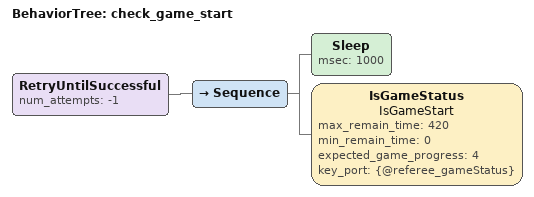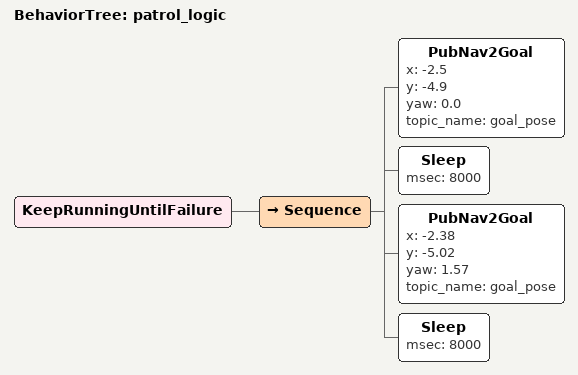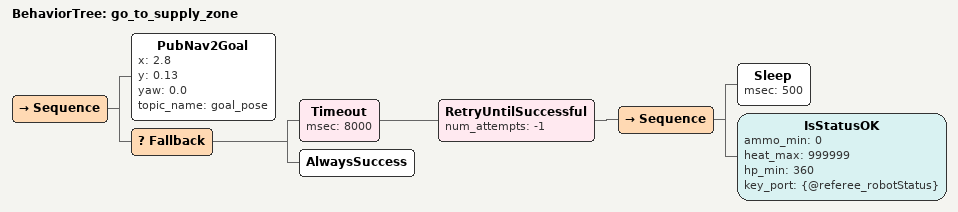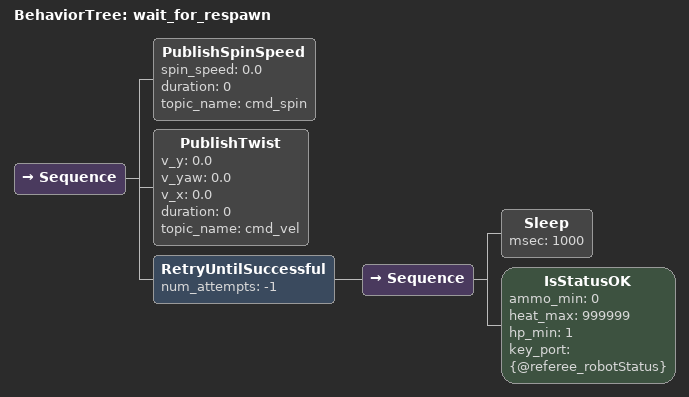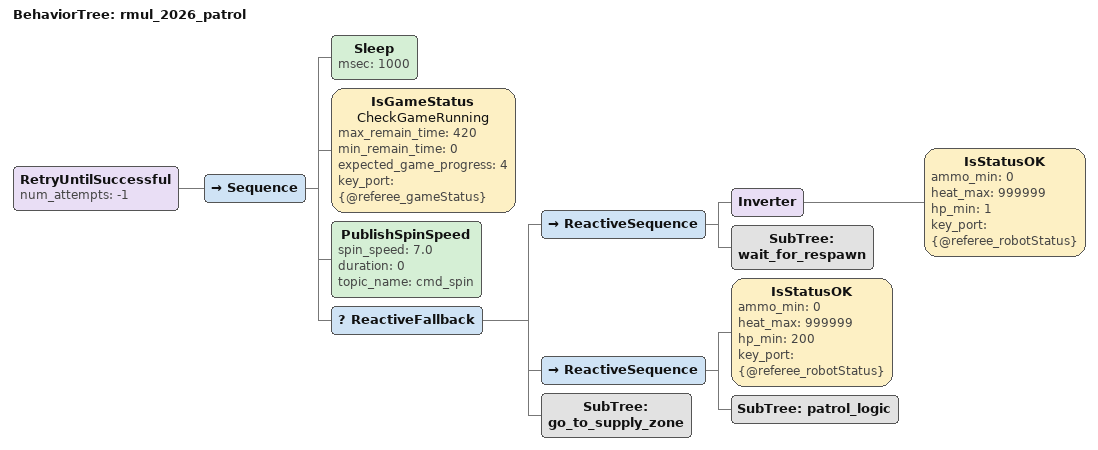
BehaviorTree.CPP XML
<?xml version="1.0" encoding="UTF-8"?>
<root BTCPP_format="4">

  <BehaviorTree ID="check_game_start">
    <RetryUntilSuccessful num_attempts="-1">
      <Sequence>
        <Sleep msec="1000"/>
        <IsGameStatus name="IsGameStart"
                      max_remain_time="420"
                      min_remain_time="0"
                      expected_game_progress="4"
                      key_port="{@referee_gameStatus}"/>
      </Sequence>
    </RetryUntilSuccessful>
  </BehaviorTree>

  <!-- 巡逻: PubNav2Goal 发布即走, 8秒后发下一个点覆盖 -->
  <BehaviorTree ID="patrol_logic">
    <KeepRunningUntilFailure>
      <Sequence>
        <PubNav2Goal x="-2.5" y="-4.9" yaw="0.0" topic_name="goal_pose"/>
        <Sleep msec="8000"/>
        <PubNav2Goal x="-2.38" y="-5.02" yaw="1.57" topic_name="goal_pose"/>
        <Sleep msec="8000"/>
      </Sequence>
    </KeepRunningUntilFailure>
  </BehaviorTree>

  <!-- 回补给区 -->
  <BehaviorTree ID="go_to_supply_zone">
    <Sequence>
      <PubNav2Goal x="2.8" y="0.13" yaw="0.0" topic_name="goal_pose"/>
      <Fallback>
        <Timeout msec="8000">
          <RetryUntilSuccessful num_attempts="-1">
            <Sequence>
              <Sleep msec="500"/>
              <IsStatusOK ammo_min="0" heat_max="999999" hp_min="360" key_port="{@referee_robotStatus}"/>
            </Sequence>
          </RetryUntilSuccessful>
        </Timeout>
        <AlwaysSuccess/>
      </Fallback>
    </Sequence>
  </BehaviorTree>

  <!-- 死亡等复活 -->
  <BehaviorTree ID="wait_for_respawn">
    <Sequence>
      <PublishSpinSpeed spin_speed="0.0" duration="0" topic_name="cmd_spin"/>
      <PublishTwist v_y="0.0" v_yaw="0.0" v_x="0.0" duration="0" topic_name="cmd_vel"/>
      <RetryUntilSuccessful num_attempts="-1">
        <Sequence>
          <Sleep msec="1000"/>
          <IsStatusOK ammo_min="0" heat_max="999999" hp_min="1" key_port="{@referee_robotStatus}"/>
        </Sequence>
      </RetryUntilSuccessful>
    </Sequence>
  </BehaviorTree>

  <!-- 主行为树: 单层 ReactiveFallback, 每 tick 从头评估优先级 -->
  <BehaviorTree ID="rmul_2026_patrol">
    <RetryUntilSuccessful num_attempts="-1">
      <Sequence>
        <Sleep msec="1000"/>
        <IsGameStatus name="CheckGameRunning"
                      max_remain_time="420"
                      min_remain_time="0"
                      expected_game_progress="4"
                      key_port="{@referee_gameStatus}"/>

        <PublishSpinSpeed spin_speed="7.0" duration="0" topic_name="cmd_spin"/>

        <ReactiveFallback>
          <!-- 优先级1: 死亡(HP=0) → 停车等复活 -->
          <ReactiveSequence>
            <Inverter>
              <IsStatusOK ammo_min="0" heat_max="999999" hp_min="1" key_port="{@referee_robotStatus}"/>
            </Inverter>
            <SubTree ID="wait_for_respawn"/>
          </ReactiveSequence>

          <!-- 优先级2: HP>=200 → 巡逻 (只看HP, heat_max=999999 避免热量闪烁打断导航) -->
          <ReactiveSequence>
            <IsStatusOK ammo_min="0" heat_max="999999" hp_min="200" key_port="{@referee_robotStatus}"/>
            <SubTree ID="patrol_logic"/>
          </ReactiveSequence>

          <!-- 优先级3: HP<200 → 立即回补给区 -->
          <SubTree ID="go_to_supply_zone"/>
        </ReactiveFallback>
      </Sequence>
    </RetryUntilSuccessful>
  </BehaviorTree>

</root>
